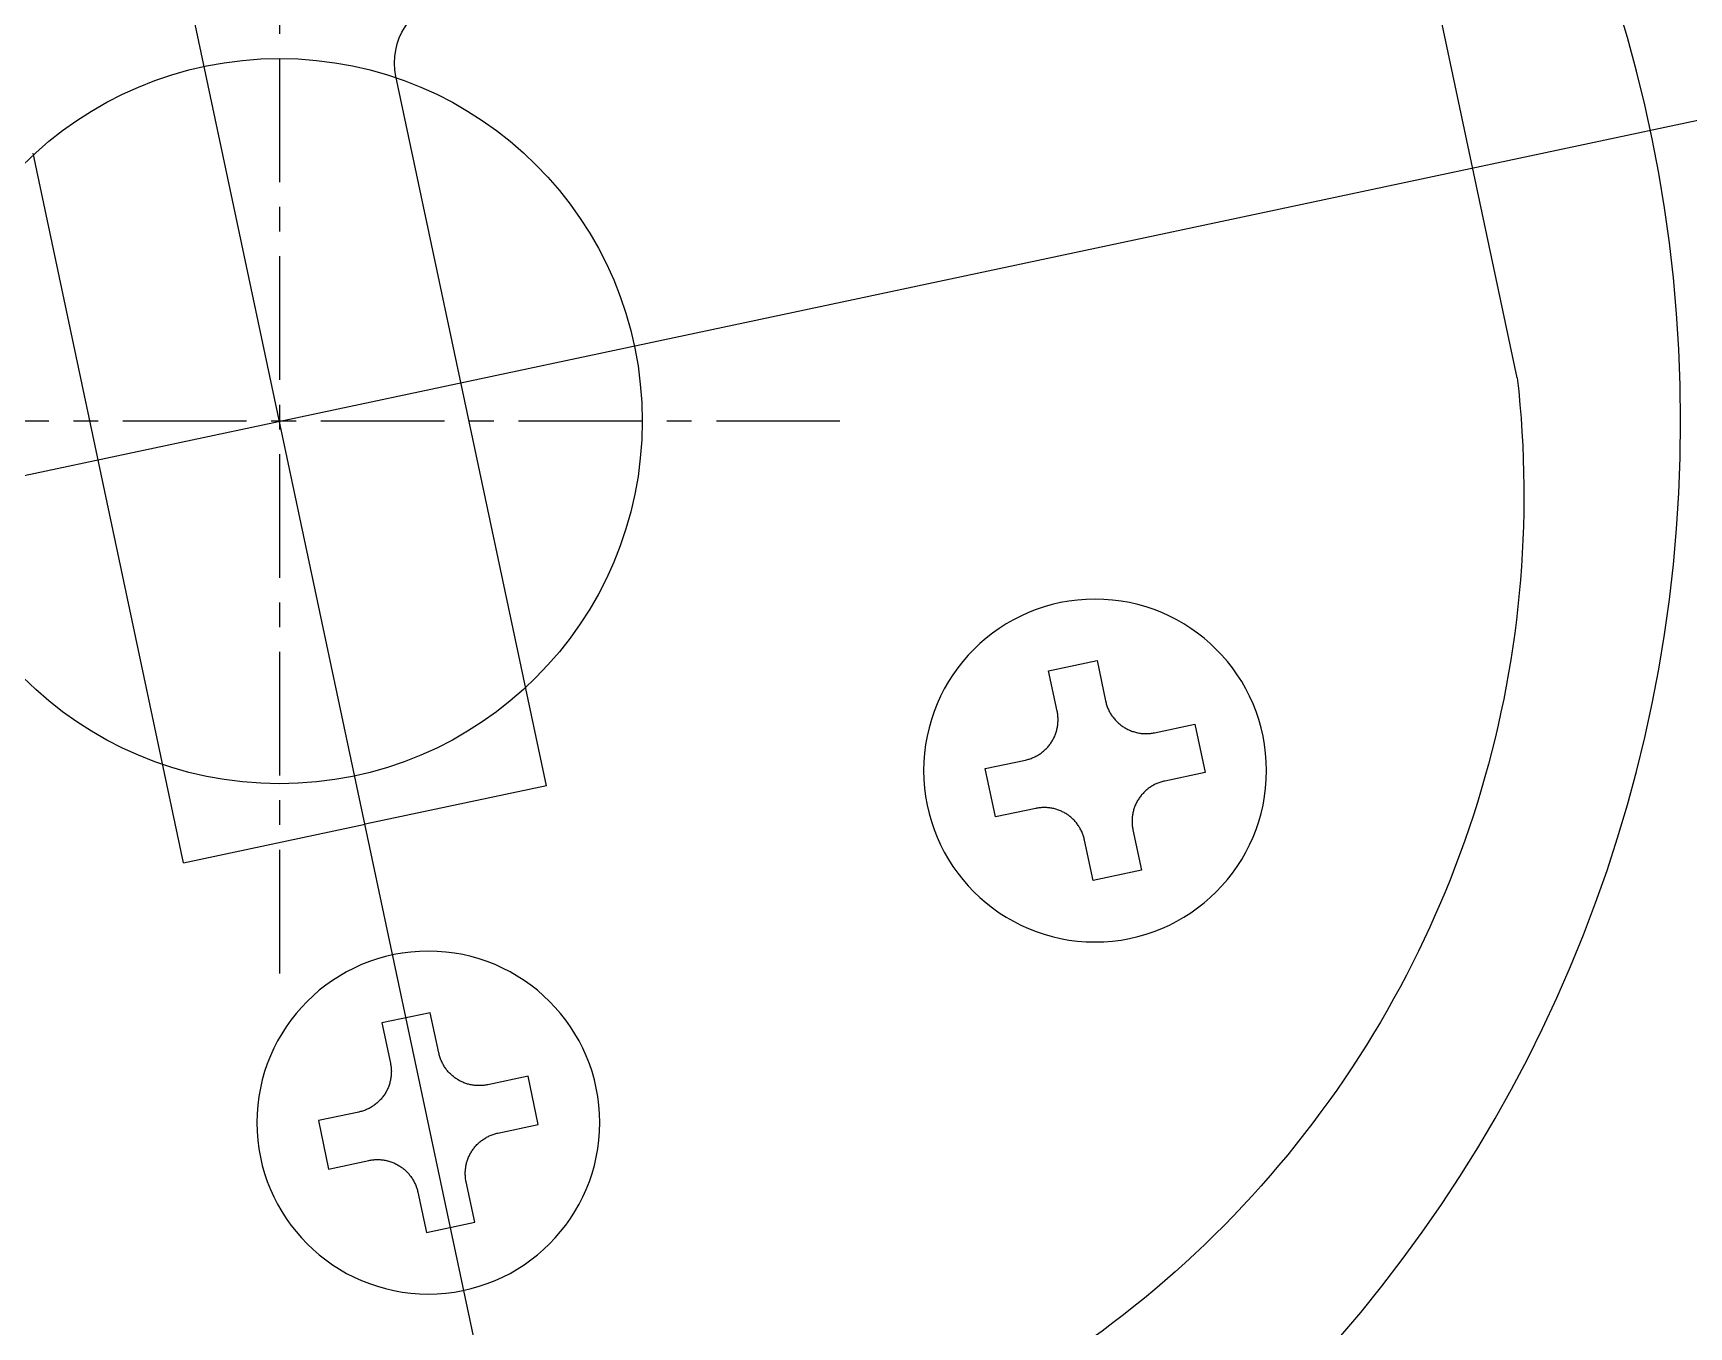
# Model space of a CAD drawing. Header units: millimetres. Extents: x 1755271 to 1764314, y -179109 to -173084.
# Drawn here: x 1757334.4 to 1757384.7, y -177477.7 to -177438.4 of the extents above; entities that cross this region are included whole.
import ezdxf

# ---------------------------------------------------------------- set-up
doc = ezdxf.new("R2010")
doc.units = ezdxf.units.MM
doc.header["$LTSCALE"] = 3
doc.linetypes.add('CENTER', pattern=[2, 1.25, -0.25, 0.25, -0.25])
doc.layers.add('01', color=7, linetype='Continuous')
doc.layers.add('_1-1_L-CL', color=3, linetype='Continuous')

# ---------------------------------------------------------------- blocks, each defined once
blk = doc.blocks.new('tc02')
at = {"color": 4}
for p, q in [((-18602.46, 32824.251), (-18602.46, 32699.284)), ((-18656.19, 32781.117), (-18548.73, 32781.117))]:
    blk.add_line(p, q, dxfattribs=at)
blk.add_circle((-18602.46, 32781.117), 42.5, dxfattribs=at)
at = {"layer": '_1-1_L-CL', "color": 4, "linetype": 'Continuous'}
for p, q in [((-18603.21, 32806.117), (-18601.71, 32806.117)), ((-18603.21, 32804.867), (-18603.21, 32806.117)), ((-18601.71, 32806.117), (-18601.71, 32804.867)), ((-18603.212, 32804.806), (-18603.211, 32804.836)), ((-18603.211, 32804.836), (-18603.21, 32804.867)), ((-18601.71, 32804.867), (-18601.71, 32804.836)), ((-18601.71, 32804.836), (-18601.709, 32804.806)), ((-18603.344, 32804.305), (-18603.33, 32804.332)), ((-18603.33, 32804.332), (-18603.318, 32804.36)), ((-18603.318, 32804.36), (-18603.306, 32804.388)), ((-18603.306, 32804.388), (-18603.294, 32804.417)), ((-18603.294, 32804.417), (-18603.283, 32804.446)), ((-18603.283, 32804.446), (-18603.273, 32804.475)), ((-18603.273, 32804.475), (-18603.264, 32804.504)), ((-18603.264, 32804.504), (-18603.256, 32804.533)), ((-18603.256, 32804.533), (-18603.248, 32804.563)), ((-18603.248, 32804.563), (-18603.241, 32804.593)), ((-18603.241, 32804.593), (-18603.234, 32804.623)), ((-18603.234, 32804.623), (-18603.229, 32804.653)), ((-18603.229, 32804.653), (-18603.224, 32804.684)), ((-18603.224, 32804.684), (-18603.22, 32804.714)), ((-18603.22, 32804.714), (-18603.216, 32804.744)), ((-18603.216, 32804.744), (-18603.214, 32804.775)), ((-18603.214, 32804.775), (-18603.212, 32804.806)), ((-18601.709, 32804.806), (-18601.707, 32804.775)), ((-18601.707, 32804.775), (-18601.704, 32804.744)), ((-18601.704, 32804.744), (-18601.701, 32804.714)), ((-18601.701, 32804.714), (-18601.697, 32804.684)), ((-18601.697, 32804.684), (-18601.692, 32804.653)), ((-18601.692, 32804.653), (-18601.686, 32804.623)), ((-18601.686, 32804.623), (-18601.68, 32804.593)), ((-18601.68, 32804.593), (-18601.673, 32804.563)), ((-18601.673, 32804.563), (-18601.665, 32804.533)), ((-18601.665, 32804.533), (-18601.657, 32804.504)), ((-18601.657, 32804.504), (-18601.647, 32804.475)), ((-18601.647, 32804.475), (-18601.637, 32804.446)), ((-18601.637, 32804.446), (-18601.627, 32804.417)), ((-18601.627, 32804.417), (-18601.615, 32804.388)), ((-18601.615, 32804.388), (-18601.603, 32804.36)), ((-18601.603, 32804.36), (-18601.591, 32804.332)), ((-18601.591, 32804.332), (-18601.577, 32804.305)), ((-18603.792, 32803.811), (-18603.766, 32803.827)), ((-18603.766, 32803.827), (-18603.741, 32803.845)), ((-18603.741, 32803.845), (-18603.716, 32803.863)), ((-18603.716, 32803.863), (-18603.691, 32803.881)), ((-18603.691, 32803.881), (-18603.667, 32803.9)), ((-18603.667, 32803.9), (-18603.644, 32803.92)), ((-18603.644, 32803.92), (-18603.621, 32803.941)), ((-18603.621, 32803.941), (-18603.598, 32803.961)), ((-18603.598, 32803.961), (-18603.576, 32803.983)), ((-18603.576, 32803.983), (-18603.555, 32804.005)), ((-18603.555, 32804.005), (-18603.534, 32804.027)), ((-18603.534, 32804.027), (-18603.514, 32804.05)), ((-18603.514, 32804.05), (-18603.494, 32804.074)), ((-18603.494, 32804.074), (-18603.475, 32804.098)), ((-18603.475, 32804.098), (-18603.456, 32804.122)), ((-18603.456, 32804.122), (-18603.438, 32804.147)), ((-18603.438, 32804.147), (-18603.421, 32804.172)), ((-18603.421, 32804.172), (-18603.404, 32804.198)), ((-18603.404, 32804.198), (-18603.388, 32804.224)), ((-18603.388, 32804.224), (-18603.373, 32804.251)), ((-18603.373, 32804.251), (-18603.358, 32804.278)), ((-18603.358, 32804.278), (-18603.344, 32804.305)), ((-18601.577, 32804.305), (-18601.563, 32804.278)), ((-18601.563, 32804.278), (-18601.548, 32804.251)), ((-18601.548, 32804.251), (-18601.533, 32804.224)), ((-18601.533, 32804.224), (-18601.517, 32804.198)), ((-18601.517, 32804.198), (-18601.5, 32804.172)), ((-18601.5, 32804.172), (-18601.483, 32804.147)), ((-18601.483, 32804.147), (-18601.465, 32804.122)), ((-18601.465, 32804.122), (-18601.446, 32804.098)), ((-18601.446, 32804.098), (-18601.427, 32804.074)), ((-18601.427, 32804.074), (-18601.407, 32804.05)), ((-18601.407, 32804.05), (-18601.387, 32804.027)), ((-18601.387, 32804.027), (-18601.366, 32804.005)), ((-18601.366, 32804.005), (-18601.344, 32803.983)), ((-18601.344, 32803.983), (-18601.322, 32803.961)), ((-18601.322, 32803.961), (-18601.3, 32803.941)), ((-18601.3, 32803.941), (-18601.277, 32803.92)), ((-18601.277, 32803.92), (-18601.254, 32803.9)), ((-18601.254, 32803.9), (-18601.23, 32803.881)), ((-18601.23, 32803.881), (-18601.205, 32803.863)), ((-18601.205, 32803.863), (-18601.18, 32803.845)), ((-18601.18, 32803.845), (-18601.155, 32803.827)), ((-18601.155, 32803.827), (-18601.129, 32803.811)), ((-18605.71, 32802.117), (-18605.71, 32803.617)), ((-18605.71, 32803.617), (-18604.46, 32803.617)), ((-18604.46, 32803.617), (-18604.43, 32803.617)), ((-18604.43, 32803.617), (-18604.399, 32803.618)), ((-18604.399, 32803.618), (-18604.368, 32803.62)), ((-18604.368, 32803.62), (-18604.338, 32803.623)), ((-18604.338, 32803.623), (-18604.307, 32803.626)), ((-18604.307, 32803.626), (-18604.277, 32803.63)), ((-18604.277, 32803.63), (-18604.247, 32803.635)), ((-18604.247, 32803.635), (-18604.216, 32803.641)), ((-18604.216, 32803.641), (-18604.187, 32803.647)), ((-18604.187, 32803.647), (-18604.157, 32803.654)), ((-18604.157, 32803.654), (-18604.127, 32803.662)), ((-18604.127, 32803.662), (-18604.097, 32803.67)), ((-18604.097, 32803.67), (-18604.068, 32803.68)), ((-18604.068, 32803.68), (-18604.039, 32803.69)), ((-18604.039, 32803.69), (-18604.01, 32803.7)), ((-18604.01, 32803.7), (-18603.982, 32803.712)), ((-18603.982, 32803.712), (-18603.954, 32803.724)), ((-18603.954, 32803.724), (-18603.926, 32803.737)), ((-18603.926, 32803.737), (-18603.898, 32803.75)), ((-18603.898, 32803.75), (-18603.871, 32803.764)), ((-18603.871, 32803.764), (-18603.844, 32803.779)), ((-18603.844, 32803.779), (-18603.818, 32803.795)), ((-18603.818, 32803.795), (-18603.792, 32803.811)), ((-18601.129, 32803.811), (-18601.103, 32803.794)), ((-18601.103, 32803.794), (-18601.077, 32803.779)), ((-18601.077, 32803.779), (-18601.05, 32803.764)), ((-18601.05, 32803.764), (-18601.023, 32803.75)), ((-18601.023, 32803.75), (-18600.995, 32803.737)), ((-18600.995, 32803.737), (-18600.967, 32803.724)), ((-18600.967, 32803.724), (-18600.939, 32803.712)), ((-18600.939, 32803.712), (-18600.91, 32803.7)), ((-18600.91, 32803.7), (-18600.882, 32803.69)), ((-18600.882, 32803.69), (-18600.853, 32803.68)), ((-18600.853, 32803.68), (-18600.823, 32803.67)), ((-18600.823, 32803.67), (-18600.794, 32803.662)), ((-18600.794, 32803.662), (-18600.764, 32803.654)), ((-18600.764, 32803.654), (-18600.734, 32803.647)), ((-18600.734, 32803.647), (-18600.704, 32803.641)), ((-18600.704, 32803.641), (-18600.674, 32803.635)), ((-18600.674, 32803.635), (-18600.644, 32803.63)), ((-18600.644, 32803.63), (-18600.613, 32803.626)), ((-18600.613, 32803.626), (-18600.583, 32803.623)), ((-18600.583, 32803.623), (-18600.552, 32803.62)), ((-18600.552, 32803.62), (-18600.522, 32803.618)), ((-18600.522, 32803.618), (-18600.491, 32803.617)), ((-18600.491, 32803.617), (-18600.46, 32803.617)), ((-18600.46, 32803.617), (-18599.21, 32803.617)), ((-18599.21, 32803.617), (-18599.21, 32802.117)), ((-18604.46, 32802.117), (-18605.71, 32802.117)), ((-18604.43, 32802.116), (-18604.46, 32802.117)), ((-18604.399, 32802.115), (-18604.43, 32802.116)), ((-18604.368, 32802.113), (-18604.399, 32802.115)), ((-18604.338, 32802.111), (-18604.368, 32802.113)), ((-18604.307, 32802.107), (-18604.338, 32802.111)), ((-18604.277, 32802.103), (-18604.307, 32802.107)), ((-18604.247, 32802.098), (-18604.277, 32802.103)), ((-18604.216, 32802.093), (-18604.247, 32802.098)), ((-18604.187, 32802.086), (-18604.216, 32802.093)), ((-18604.157, 32802.079), (-18604.187, 32802.086)), ((-18604.127, 32802.071), (-18604.157, 32802.079)), ((-18604.097, 32802.063), (-18604.127, 32802.071)), ((-18604.068, 32802.054), (-18604.097, 32802.063)), ((-18604.039, 32802.044), (-18604.068, 32802.054)), ((-18604.01, 32802.033), (-18604.039, 32802.044)), ((-18603.982, 32802.021), (-18604.01, 32802.033)), ((-18603.954, 32802.009), (-18603.982, 32802.021)), ((-18603.926, 32801.997), (-18603.954, 32802.009)), ((-18603.898, 32801.983), (-18603.926, 32801.997)), ((-18603.871, 32801.969), (-18603.898, 32801.983)), ((-18603.844, 32801.954), (-18603.871, 32801.969)), ((-18603.818, 32801.939), (-18603.844, 32801.954)), ((-18603.792, 32801.923), (-18603.818, 32801.939)), ((-18603.766, 32801.906), (-18603.792, 32801.923)), ((-18603.741, 32801.889), (-18603.766, 32801.906)), ((-18603.716, 32801.871), (-18603.741, 32801.889)), ((-18603.691, 32801.852), (-18603.716, 32801.871)), ((-18603.667, 32801.833), (-18603.691, 32801.852)), ((-18603.644, 32801.813), (-18603.667, 32801.833)), ((-18603.621, 32801.793), (-18603.644, 32801.813)), ((-18601.277, 32801.813), (-18601.3, 32801.793)), ((-18601.254, 32801.833), (-18601.277, 32801.813)), ((-18601.23, 32801.852), (-18601.254, 32801.833)), ((-18601.205, 32801.871), (-18601.23, 32801.852)), ((-18601.18, 32801.889), (-18601.205, 32801.871)), ((-18601.155, 32801.906), (-18601.18, 32801.889)), ((-18601.129, 32801.923), (-18601.155, 32801.906)), ((-18601.103, 32801.939), (-18601.129, 32801.923)), ((-18601.077, 32801.954), (-18601.103, 32801.939)), ((-18601.05, 32801.969), (-18601.077, 32801.954)), ((-18601.023, 32801.983), (-18601.05, 32801.969)), ((-18600.995, 32801.997), (-18601.023, 32801.983)), ((-18600.967, 32802.009), (-18600.995, 32801.997)), ((-18600.939, 32802.021), (-18600.967, 32802.009)), ((-18600.91, 32802.033), (-18600.939, 32802.021)), ((-18600.882, 32802.044), (-18600.91, 32802.033)), ((-18600.853, 32802.054), (-18600.882, 32802.044)), ((-18600.823, 32802.063), (-18600.853, 32802.054)), ((-18600.794, 32802.071), (-18600.823, 32802.063)), ((-18600.764, 32802.079), (-18600.794, 32802.071)), ((-18600.734, 32802.086), (-18600.764, 32802.079)), ((-18600.704, 32802.093), (-18600.734, 32802.086)), ((-18600.674, 32802.098), (-18600.704, 32802.093)), ((-18600.644, 32802.103), (-18600.674, 32802.098)), ((-18600.613, 32802.107), (-18600.644, 32802.103)), ((-18600.583, 32802.111), (-18600.613, 32802.107)), ((-18600.552, 32802.113), (-18600.583, 32802.111)), ((-18600.522, 32802.115), (-18600.552, 32802.113)), ((-18600.491, 32802.116), (-18600.522, 32802.115)), ((-18600.46, 32802.117), (-18600.491, 32802.116)), ((-18599.21, 32802.117), (-18600.46, 32802.117)), ((-18603.598, 32801.772), (-18603.621, 32801.793)), ((-18603.576, 32801.75), (-18603.598, 32801.772)), ((-18603.555, 32801.728), (-18603.576, 32801.75)), ((-18603.534, 32801.706), (-18603.555, 32801.728)), ((-18603.514, 32801.683), (-18603.534, 32801.706)), ((-18603.494, 32801.66), (-18603.514, 32801.683)), ((-18603.475, 32801.636), (-18603.494, 32801.66)), ((-18603.456, 32801.611), (-18603.475, 32801.636)), ((-18603.438, 32801.586), (-18603.456, 32801.611)), ((-18603.421, 32801.561), (-18603.438, 32801.586)), ((-18603.404, 32801.535), (-18603.421, 32801.561)), ((-18603.388, 32801.509), (-18603.404, 32801.535)), ((-18603.373, 32801.483), (-18603.388, 32801.509)), ((-18603.358, 32801.456), (-18603.373, 32801.483)), ((-18603.344, 32801.428), (-18603.358, 32801.456)), ((-18603.33, 32801.401), (-18603.344, 32801.428)), ((-18603.318, 32801.373), (-18603.33, 32801.401)), ((-18603.306, 32801.345), (-18603.318, 32801.373)), ((-18603.294, 32801.316), (-18603.306, 32801.345)), ((-18603.283, 32801.288), (-18603.294, 32801.316)), ((-18601.627, 32801.316), (-18601.637, 32801.288)), ((-18601.615, 32801.345), (-18601.627, 32801.316)), ((-18601.603, 32801.373), (-18601.615, 32801.345)), ((-18601.591, 32801.401), (-18601.603, 32801.373)), ((-18601.577, 32801.428), (-18601.591, 32801.401)), ((-18601.563, 32801.456), (-18601.577, 32801.428)), ((-18601.548, 32801.483), (-18601.563, 32801.456)), ((-18601.533, 32801.509), (-18601.548, 32801.483)), ((-18601.517, 32801.535), (-18601.533, 32801.509)), ((-18601.5, 32801.561), (-18601.517, 32801.535)), ((-18601.483, 32801.586), (-18601.5, 32801.561)), ((-18601.465, 32801.611), (-18601.483, 32801.586)), ((-18601.446, 32801.636), (-18601.465, 32801.611)), ((-18601.427, 32801.66), (-18601.446, 32801.636)), ((-18601.407, 32801.683), (-18601.427, 32801.66)), ((-18601.387, 32801.706), (-18601.407, 32801.683)), ((-18601.366, 32801.728), (-18601.387, 32801.706)), ((-18601.344, 32801.75), (-18601.366, 32801.728)), ((-18601.322, 32801.772), (-18601.344, 32801.75)), ((-18601.3, 32801.793), (-18601.322, 32801.772)), ((-18603.273, 32801.259), (-18603.283, 32801.288)), ((-18603.264, 32801.229), (-18603.273, 32801.259)), ((-18603.256, 32801.2), (-18603.264, 32801.229)), ((-18603.248, 32801.17), (-18603.256, 32801.2)), ((-18603.241, 32801.14), (-18603.248, 32801.17)), ((-18603.234, 32801.11), (-18603.241, 32801.14)), ((-18603.229, 32801.08), (-18603.234, 32801.11)), ((-18603.224, 32801.05), (-18603.229, 32801.08)), ((-18603.22, 32801.019), (-18603.224, 32801.05)), ((-18603.216, 32800.989), (-18603.22, 32801.019)), ((-18603.214, 32800.958), (-18603.216, 32800.989)), ((-18603.212, 32800.928), (-18603.214, 32800.958)), ((-18603.211, 32800.897), (-18603.212, 32800.928)), ((-18603.21, 32800.867), (-18603.211, 32800.897)), ((-18603.21, 32799.617), (-18603.21, 32800.867)), ((-18601.709, 32800.928), (-18601.71, 32800.897)), ((-18601.71, 32800.897), (-18601.71, 32800.867)), ((-18601.71, 32800.867), (-18601.71, 32799.617)), ((-18601.707, 32800.958), (-18601.709, 32800.928)), ((-18601.704, 32800.989), (-18601.707, 32800.958)), ((-18601.701, 32801.019), (-18601.704, 32800.989)), ((-18601.697, 32801.05), (-18601.701, 32801.019)), ((-18601.692, 32801.08), (-18601.697, 32801.05)), ((-18601.687, 32801.11), (-18601.692, 32801.08)), ((-18601.68, 32801.14), (-18601.687, 32801.11)), ((-18601.673, 32801.17), (-18601.68, 32801.14)), ((-18601.665, 32801.2), (-18601.673, 32801.17)), ((-18601.657, 32801.229), (-18601.665, 32801.2)), ((-18601.647, 32801.258), (-18601.657, 32801.229)), ((-18601.637, 32801.288), (-18601.647, 32801.258)), ((-18579.71, 32799.867), (-18581.21, 32799.867)), ((-18581.21, 32799.867), (-18581.21, 32798.617)), ((-18579.71, 32798.617), (-18579.71, 32799.867)), ((-18601.71, 32799.617), (-18603.21, 32799.617)), ((-18581.248, 32798.313), (-18581.256, 32798.283)), ((-18581.241, 32798.343), (-18581.248, 32798.313)), ((-18581.234, 32798.373), (-18581.241, 32798.343)), ((-18581.229, 32798.403), (-18581.234, 32798.373)), ((-18581.224, 32798.434), (-18581.229, 32798.403)), ((-18581.22, 32798.464), (-18581.224, 32798.434)), ((-18581.216, 32798.494), (-18581.22, 32798.464)), ((-18581.214, 32798.525), (-18581.216, 32798.494)), ((-18581.212, 32798.556), (-18581.214, 32798.525)), ((-18581.211, 32798.586), (-18581.212, 32798.556)), ((-18581.21, 32798.617), (-18581.211, 32798.586)), ((-18579.71, 32798.586), (-18579.71, 32798.617)), ((-18579.709, 32798.556), (-18579.71, 32798.586)), ((-18579.707, 32798.525), (-18579.709, 32798.556)), ((-18579.704, 32798.494), (-18579.707, 32798.525)), ((-18579.701, 32798.464), (-18579.704, 32798.494)), ((-18579.697, 32798.434), (-18579.701, 32798.464)), ((-18579.692, 32798.403), (-18579.697, 32798.434)), ((-18579.686, 32798.373), (-18579.692, 32798.403)), ((-18579.68, 32798.343), (-18579.686, 32798.373)), ((-18579.673, 32798.313), (-18579.68, 32798.343)), ((-18579.665, 32798.283), (-18579.673, 32798.313)), ((-18581.514, 32797.8), (-18581.534, 32797.777)), ((-18581.494, 32797.824), (-18581.514, 32797.8)), ((-18581.475, 32797.848), (-18581.494, 32797.824)), ((-18581.456, 32797.872), (-18581.475, 32797.848)), ((-18581.438, 32797.897), (-18581.456, 32797.872)), ((-18581.421, 32797.922), (-18581.438, 32797.897)), ((-18581.404, 32797.948), (-18581.421, 32797.922)), ((-18581.388, 32797.974), (-18581.404, 32797.948)), ((-18581.373, 32798.001), (-18581.388, 32797.974)), ((-18581.358, 32798.028), (-18581.373, 32798.001)), ((-18581.344, 32798.055), (-18581.358, 32798.028)), ((-18581.33, 32798.082), (-18581.344, 32798.055)), ((-18581.318, 32798.11), (-18581.33, 32798.082)), ((-18581.306, 32798.138), (-18581.318, 32798.11)), ((-18581.294, 32798.167), (-18581.306, 32798.138)), ((-18581.283, 32798.196), (-18581.294, 32798.167)), ((-18581.273, 32798.225), (-18581.283, 32798.196)), ((-18581.264, 32798.254), (-18581.273, 32798.225)), ((-18581.256, 32798.283), (-18581.264, 32798.254)), ((-18579.657, 32798.254), (-18579.665, 32798.283)), ((-18579.647, 32798.225), (-18579.657, 32798.254)), ((-18579.637, 32798.196), (-18579.647, 32798.225)), ((-18579.627, 32798.167), (-18579.637, 32798.196)), ((-18579.615, 32798.138), (-18579.627, 32798.167)), ((-18579.603, 32798.11), (-18579.615, 32798.138)), ((-18579.591, 32798.082), (-18579.603, 32798.11)), ((-18579.577, 32798.055), (-18579.591, 32798.082)), ((-18579.563, 32798.028), (-18579.577, 32798.055)), ((-18579.548, 32798.001), (-18579.563, 32798.028)), ((-18579.533, 32797.974), (-18579.548, 32798.001)), ((-18579.517, 32797.948), (-18579.533, 32797.974)), ((-18579.5, 32797.922), (-18579.517, 32797.948)), ((-18579.483, 32797.897), (-18579.5, 32797.922)), ((-18579.465, 32797.872), (-18579.483, 32797.897)), ((-18579.446, 32797.848), (-18579.465, 32797.872)), ((-18579.427, 32797.824), (-18579.446, 32797.848)), ((-18579.407, 32797.8), (-18579.427, 32797.824)), ((-18579.387, 32797.777), (-18579.407, 32797.8)), ((-18582.46, 32797.367), (-18583.71, 32797.367)), ((-18583.71, 32797.367), (-18583.71, 32795.867)), ((-18582.43, 32797.367), (-18582.46, 32797.367)), ((-18582.399, 32797.368), (-18582.43, 32797.367)), ((-18582.368, 32797.37), (-18582.399, 32797.368)), ((-18582.338, 32797.373), (-18582.368, 32797.37)), ((-18582.307, 32797.376), (-18582.338, 32797.373)), ((-18582.277, 32797.38), (-18582.307, 32797.376)), ((-18582.247, 32797.385), (-18582.277, 32797.38)), ((-18582.216, 32797.391), (-18582.247, 32797.385)), ((-18582.187, 32797.397), (-18582.216, 32797.391)), ((-18582.157, 32797.404), (-18582.187, 32797.397)), ((-18582.127, 32797.412), (-18582.157, 32797.404)), ((-18582.097, 32797.421), (-18582.127, 32797.412)), ((-18582.068, 32797.43), (-18582.097, 32797.421)), ((-18582.039, 32797.44), (-18582.068, 32797.43)), ((-18582.01, 32797.45), (-18582.039, 32797.44)), ((-18581.982, 32797.462), (-18582.01, 32797.45)), ((-18581.954, 32797.474), (-18581.982, 32797.462)), ((-18581.926, 32797.487), (-18581.954, 32797.474)), ((-18581.898, 32797.5), (-18581.926, 32797.487)), ((-18581.871, 32797.514), (-18581.898, 32797.5)), ((-18581.844, 32797.529), (-18581.871, 32797.514)), ((-18581.818, 32797.545), (-18581.844, 32797.529)), ((-18581.792, 32797.561), (-18581.818, 32797.545)), ((-18581.766, 32797.577), (-18581.792, 32797.561)), ((-18581.741, 32797.595), (-18581.766, 32797.577)), ((-18581.716, 32797.613), (-18581.741, 32797.595)), ((-18581.691, 32797.631), (-18581.716, 32797.613)), ((-18581.667, 32797.65), (-18581.691, 32797.631)), ((-18581.644, 32797.67), (-18581.667, 32797.65)), ((-18581.621, 32797.69), (-18581.644, 32797.67)), ((-18581.598, 32797.711), (-18581.621, 32797.69)), ((-18581.576, 32797.733), (-18581.598, 32797.711)), ((-18581.555, 32797.755), (-18581.576, 32797.733)), ((-18581.534, 32797.777), (-18581.555, 32797.755)), ((-18579.366, 32797.755), (-18579.387, 32797.777)), ((-18579.344, 32797.733), (-18579.366, 32797.755)), ((-18579.322, 32797.711), (-18579.344, 32797.733)), ((-18579.3, 32797.69), (-18579.322, 32797.711)), ((-18579.277, 32797.67), (-18579.3, 32797.69)), ((-18579.254, 32797.65), (-18579.277, 32797.67)), ((-18579.23, 32797.631), (-18579.254, 32797.65)), ((-18579.205, 32797.613), (-18579.23, 32797.631)), ((-18579.18, 32797.595), (-18579.205, 32797.613)), ((-18579.155, 32797.577), (-18579.18, 32797.595)), ((-18579.129, 32797.561), (-18579.155, 32797.577)), ((-18579.103, 32797.545), (-18579.129, 32797.561)), ((-18579.077, 32797.529), (-18579.103, 32797.545)), ((-18579.05, 32797.514), (-18579.077, 32797.529)), ((-18579.023, 32797.5), (-18579.05, 32797.514)), ((-18578.995, 32797.487), (-18579.023, 32797.5)), ((-18578.967, 32797.474), (-18578.995, 32797.487)), ((-18578.939, 32797.462), (-18578.967, 32797.474)), ((-18578.91, 32797.45), (-18578.939, 32797.462)), ((-18578.882, 32797.44), (-18578.91, 32797.45)), ((-18578.853, 32797.43), (-18578.882, 32797.44)), ((-18578.823, 32797.421), (-18578.853, 32797.43)), ((-18578.794, 32797.412), (-18578.823, 32797.421)), ((-18578.764, 32797.404), (-18578.794, 32797.412)), ((-18578.734, 32797.397), (-18578.764, 32797.404)), ((-18578.704, 32797.391), (-18578.734, 32797.397)), ((-18578.674, 32797.385), (-18578.704, 32797.391)), ((-18578.644, 32797.38), (-18578.674, 32797.385)), ((-18578.614, 32797.376), (-18578.644, 32797.38)), ((-18578.583, 32797.373), (-18578.614, 32797.376)), ((-18578.552, 32797.37), (-18578.583, 32797.373)), ((-18578.522, 32797.368), (-18578.552, 32797.37)), ((-18578.491, 32797.367), (-18578.522, 32797.368)), ((-18578.46, 32797.367), (-18578.491, 32797.367)), ((-18577.21, 32797.367), (-18578.46, 32797.367)), ((-18577.21, 32795.867), (-18577.21, 32797.367)), ((-18583.71, 32795.867), (-18582.46, 32795.867)), ((-18582.46, 32795.867), (-18582.43, 32795.866)), ((-18582.43, 32795.866), (-18582.399, 32795.865)), ((-18582.399, 32795.865), (-18582.368, 32795.863)), ((-18582.368, 32795.863), (-18582.338, 32795.861)), ((-18582.338, 32795.861), (-18582.307, 32795.857)), ((-18582.307, 32795.857), (-18582.277, 32795.853)), ((-18582.277, 32795.853), (-18582.247, 32795.848)), ((-18582.247, 32795.848), (-18582.216, 32795.843)), ((-18582.216, 32795.843), (-18582.187, 32795.836)), ((-18582.187, 32795.836), (-18582.157, 32795.829)), ((-18582.157, 32795.829), (-18582.127, 32795.821)), ((-18582.127, 32795.821), (-18582.097, 32795.813)), ((-18582.097, 32795.813), (-18582.068, 32795.804)), ((-18582.068, 32795.804), (-18582.039, 32795.794)), ((-18582.039, 32795.794), (-18582.01, 32795.783)), ((-18582.01, 32795.783), (-18581.982, 32795.771)), ((-18578.939, 32795.771), (-18578.91, 32795.783)), ((-18578.91, 32795.783), (-18578.882, 32795.794)), ((-18578.882, 32795.794), (-18578.853, 32795.804)), ((-18578.853, 32795.804), (-18578.823, 32795.813)), ((-18578.823, 32795.813), (-18578.794, 32795.821)), ((-18578.794, 32795.821), (-18578.764, 32795.829)), ((-18578.764, 32795.829), (-18578.734, 32795.836)), ((-18578.734, 32795.836), (-18578.704, 32795.843)), ((-18578.704, 32795.843), (-18578.674, 32795.848)), ((-18578.674, 32795.848), (-18578.644, 32795.853)), ((-18578.644, 32795.853), (-18578.614, 32795.857)), ((-18578.614, 32795.857), (-18578.583, 32795.861)), ((-18578.583, 32795.861), (-18578.552, 32795.863)), ((-18578.552, 32795.863), (-18578.522, 32795.865)), ((-18578.522, 32795.865), (-18578.491, 32795.866)), ((-18578.491, 32795.866), (-18578.46, 32795.867)), ((-18578.46, 32795.867), (-18577.21, 32795.867)), ((-18581.982, 32795.771), (-18581.954, 32795.759)), ((-18581.954, 32795.759), (-18581.926, 32795.747)), ((-18581.926, 32795.747), (-18581.898, 32795.733)), ((-18581.898, 32795.733), (-18581.871, 32795.719)), ((-18581.871, 32795.719), (-18581.844, 32795.704)), ((-18581.844, 32795.704), (-18581.818, 32795.689)), ((-18581.818, 32795.689), (-18581.792, 32795.673)), ((-18581.792, 32795.673), (-18581.766, 32795.656)), ((-18581.766, 32795.656), (-18581.741, 32795.639)), ((-18581.741, 32795.639), (-18581.716, 32795.621)), ((-18581.716, 32795.621), (-18581.691, 32795.602)), ((-18581.691, 32795.602), (-18581.667, 32795.583)), ((-18581.667, 32795.583), (-18581.644, 32795.563)), ((-18581.644, 32795.563), (-18581.621, 32795.543)), ((-18581.621, 32795.543), (-18581.598, 32795.522)), ((-18581.598, 32795.522), (-18581.576, 32795.5)), ((-18581.576, 32795.5), (-18581.555, 32795.479)), ((-18581.555, 32795.479), (-18581.534, 32795.456)), ((-18581.534, 32795.456), (-18581.514, 32795.433)), ((-18581.514, 32795.433), (-18581.494, 32795.409)), ((-18581.494, 32795.409), (-18581.475, 32795.386)), ((-18581.475, 32795.386), (-18581.456, 32795.361)), ((-18581.456, 32795.361), (-18581.438, 32795.336)), ((-18581.438, 32795.336), (-18581.421, 32795.311)), ((-18581.421, 32795.311), (-18581.404, 32795.285)), ((-18581.404, 32795.285), (-18581.388, 32795.259)), ((-18579.533, 32795.259), (-18579.517, 32795.285)), ((-18579.517, 32795.285), (-18579.5, 32795.311)), ((-18579.5, 32795.311), (-18579.483, 32795.336)), ((-18579.483, 32795.336), (-18579.465, 32795.361)), ((-18579.465, 32795.361), (-18579.446, 32795.386)), ((-18579.446, 32795.386), (-18579.427, 32795.409)), ((-18579.427, 32795.409), (-18579.407, 32795.433)), ((-18579.407, 32795.433), (-18579.387, 32795.456)), ((-18579.387, 32795.456), (-18579.366, 32795.479)), ((-18579.366, 32795.479), (-18579.344, 32795.5)), ((-18579.344, 32795.5), (-18579.322, 32795.522)), ((-18579.322, 32795.522), (-18579.3, 32795.543)), ((-18579.3, 32795.543), (-18579.277, 32795.563)), ((-18579.277, 32795.563), (-18579.254, 32795.583)), ((-18579.254, 32795.583), (-18579.23, 32795.602)), ((-18579.23, 32795.602), (-18579.205, 32795.621)), ((-18579.205, 32795.621), (-18579.18, 32795.639)), ((-18579.18, 32795.639), (-18579.155, 32795.656)), ((-18579.155, 32795.656), (-18579.129, 32795.673)), ((-18579.129, 32795.673), (-18579.103, 32795.689)), ((-18579.103, 32795.689), (-18579.077, 32795.704)), ((-18579.077, 32795.704), (-18579.05, 32795.719)), ((-18579.05, 32795.719), (-18579.023, 32795.733)), ((-18579.023, 32795.733), (-18578.995, 32795.747)), ((-18578.995, 32795.747), (-18578.967, 32795.759)), ((-18578.967, 32795.759), (-18578.939, 32795.771)), ((-18581.388, 32795.259), (-18581.373, 32795.233)), ((-18581.373, 32795.233), (-18581.358, 32795.206)), ((-18581.358, 32795.206), (-18581.344, 32795.178)), ((-18581.344, 32795.178), (-18581.33, 32795.151)), ((-18581.33, 32795.151), (-18581.318, 32795.123)), ((-18581.318, 32795.123), (-18581.306, 32795.095)), ((-18581.306, 32795.095), (-18581.294, 32795.066)), ((-18581.294, 32795.066), (-18581.283, 32795.038)), ((-18581.283, 32795.038), (-18581.273, 32795.008)), ((-18581.273, 32795.008), (-18581.264, 32794.979)), ((-18581.264, 32794.979), (-18581.256, 32794.95)), ((-18581.256, 32794.95), (-18581.248, 32794.92)), ((-18581.248, 32794.92), (-18581.241, 32794.89)), ((-18581.241, 32794.89), (-18581.234, 32794.86)), ((-18581.234, 32794.86), (-18581.229, 32794.83)), ((-18581.229, 32794.83), (-18581.224, 32794.8)), ((-18581.224, 32794.8), (-18581.22, 32794.769)), ((-18579.701, 32794.769), (-18579.697, 32794.8)), ((-18579.697, 32794.8), (-18579.692, 32794.83)), ((-18579.692, 32794.83), (-18579.687, 32794.86)), ((-18579.687, 32794.86), (-18579.68, 32794.89)), ((-18579.68, 32794.89), (-18579.673, 32794.92)), ((-18579.673, 32794.92), (-18579.665, 32794.95)), ((-18579.665, 32794.95), (-18579.657, 32794.979)), ((-18579.657, 32794.979), (-18579.647, 32795.008)), ((-18579.647, 32795.008), (-18579.637, 32795.038)), ((-18579.637, 32795.038), (-18579.627, 32795.066)), ((-18579.627, 32795.066), (-18579.615, 32795.095)), ((-18579.615, 32795.095), (-18579.603, 32795.123)), ((-18579.603, 32795.123), (-18579.591, 32795.151)), ((-18579.591, 32795.151), (-18579.577, 32795.178)), ((-18579.577, 32795.178), (-18579.563, 32795.206)), ((-18579.563, 32795.206), (-18579.548, 32795.233)), ((-18579.548, 32795.233), (-18579.533, 32795.259)), ((-18581.22, 32794.769), (-18581.216, 32794.739)), ((-18581.216, 32794.739), (-18581.214, 32794.708)), ((-18581.214, 32794.708), (-18581.212, 32794.678)), ((-18581.212, 32794.678), (-18581.211, 32794.647)), ((-18581.211, 32794.647), (-18581.21, 32794.617)), ((-18581.21, 32794.617), (-18581.21, 32793.367)), ((-18579.71, 32794.647), (-18579.709, 32794.678)), ((-18579.71, 32794.617), (-18579.71, 32794.647)), ((-18579.71, 32793.367), (-18579.71, 32794.617)), ((-18579.709, 32794.678), (-18579.707, 32794.708)), ((-18579.707, 32794.708), (-18579.704, 32794.739)), ((-18579.704, 32794.739), (-18579.701, 32794.769)), ((-18608.086, 32793.617), (-18602.46, 32793.617)), ((-18608.086, 32793.617), (-18608.086, 32771.617)), ((-18596.834, 32793.617), (-18602.46, 32793.617)), ((-18596.834, 32793.617), (-18596.834, 32771.617)), ((-18581.21, 32793.367), (-18579.71, 32793.367)), ((-18565.46, 32787.617), (-18565.46, 32677.617))]:
    blk.add_line(p, q, dxfattribs=at)
for centre in [(-18602.46, 32802.867), (-18580.46, 32796.617)]:
    blk.add_circle(centre, 5.2, dxfattribs=at)
for centre, radius, start, end in [((-18608.086, 32784.604), 31.518, 79.7178, 174.5159), ((-18596.834, 32784.604), 31.518, 5.4841, 100.2821), ((-18594.835, 32771.617), 2, 180, 270)]:
    blk.add_arc(centre, radius, start, end, dxfattribs=at)

msp = doc.modelspace()

# ---------------------------------------------------------------- linework, layer by layer
at = {"layer": '01', "color": 7, "linetype": 'CENTER'}
for p, q in [((1757341.924, -177433.181), (1757341.924, -177467.181)), ((1757358.924, -177450.181), (1757324.924, -177450.181))]:
    msp.add_line(p, q, dxfattribs=at)
at = {"layer": '01', "color": 7}
msp.add_circle((1757341.924, -177450.181), 11, dxfattribs=at)

# ---------------------------------------------------------------- block references
at = {"xscale": -1, "rotation": 191.9761324442034}
msp.add_blockref('tc02', (1768737.265, -141522.486), dxfattribs=at)

doc.saveas('drawing.dxf')
